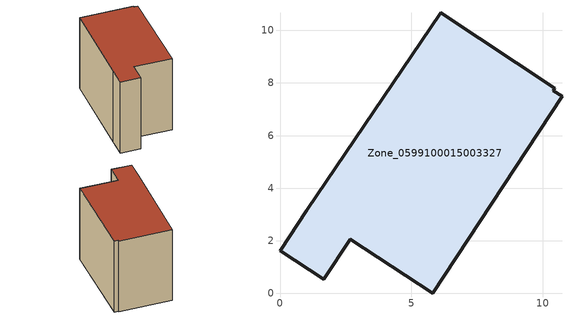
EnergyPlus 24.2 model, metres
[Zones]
Zone_0599100015003327
 floor ground (C_G): 10.41,7.71 10.74,7.49 5.81,0 2.68,2.06 1.67,0.52 0,1.62 1.01,3.15 6.12,10.67 10.47,7.81 z0.88
 wall outside (C_F): 1.01,3.15 0,1.62 1.67,0.52 2.68,2.06 5.81,0 10.74,7.49 10.41,7.71 10.47,7.81 6.12,10.67 1.01,3.15 z0.88:8.74
 roof outside (C_R): 10.47,7.81 6.12,10.67 1.01,3.15 0,1.62 1.67,0.52 2.68,2.06 5.81,0 10.74,7.49 10.41,7.71 z8.74
[BUILDING]
Pand.0599100015003327: North Axis=0; Terrain=City; Loads Convergence Tolerance Value=0.04; Temperature Convergence Tolerance Value=0.4; Solar Distribution=FullExterior; Maximum Number of Warmup Days=25; Minimum Number of Warmup Days=1
[Site:Location]
Rotterdam.The.Hague.AP_ZH_NLD Design_Conditions: Latitude=51.96; Longitude=4.45; Time Zone=1; Elevation=-4.5
[SITE:GROUNDTEMPERATURE:BUILDINGSURFACE]
18, 18, 18, 18, 18, 18, 18, 18, 18, 18, 18, 18
[MATERIAL] Thermal Absorptance=0.9; Solar Absorptance=0.7; Visible Absorptance=0.7
Name | Roughness | Thickness | Conductivity | Density | Specific Heat
G.TC.1965-1974 | MediumSmooth | 0.15 | 0.882353 | 540 | 1210
F.TC.1965-1974 | Rough | 0.3 | 0.697674 | 1920 | 840
R.TC.1965-1974 | MediumRough | 0.2 | 0.232558 | 1500 | 1000
[CONSTRUCTION]
C_G: G.TC.1965-1974
C_F: F.TC.1965-1974
C_R: R.TC.1965-1974
[ZONE]
Zone_0599100015003327: Type=1; Multiplier=1; Ceiling Height=Autocalculate; Volume=Autocalculate; Floor Area=autocalculate; Part of Total Floor Area=Yes
[ZONEINFILTRATION:DESIGNFLOWRATE]
Infil_Zone_0599100015003327: Zone or ZoneList or Space or SpaceList=Zone_0599100015003327; Schedule=AlwaysOn; Design Flow Rate Calculation Method=Flow/Area; Flow Rate per Floor Area=0.003; Constant Term Coefficient=1; Temperature Term Coefficient=0; Velocity Term Coefficient=0; Velocity Squared Term Coefficient=0
[HVACTEMPLATE:ZONE:IDEALLOADSAIRSYSTEM]
Zone_0599100015003327: Maximum Heating Supply Air Temperature=50; Minimum Cooling Supply Air Temperature=13; Maximum Heating Supply Air Humidity Ratio=0.0156; Minimum Cooling Supply Air Humidity Ratio=0.0077; Heating Limit=NoLimit; Cooling Limit=NoLimit; Dehumidification Control Type=ConstantSensibleHeatRatio; Cooling Sensible Heat Ratio=0.7; Dehumidification Setpoint=60; Humidification Control Type=None; Humidification Setpoint=30; Outdoor Air Method=None; Outdoor Air Flow Rate per Person=0.00944; Outdoor Air Flow Rate per Zone Floor Area=0; Outdoor Air Flow Rate per Zone=0; Demand Controlled Ventilation Type=None; Outdoor Air Economizer Type=NoEconomizer; Heat Recovery Type=None; Sensible Heat Recovery Effectiveness=0.7; Latent Heat Recovery Effectiveness=0.65
[ZONECONTROL:THERMOSTAT]
ThermostatControl_Zone_0599100015003327: Zone or ZoneList=Zone_0599100015003327; Control Type Schedule=DualSetpointControlType; Control 1=Thermostat_Zone_0599100015003327; Temperature Difference Between Cutout And Setpoint=0
[THERMOSTATSETPOINT:DUALSETPOINT]
Thermostat_Zone_0599100015003327: Heating Setpoint Temperature Schedule=HeatingSetpoint_Zone_0599100015003327; Cooling Setpoint Temperature Schedule=CoolingSetpoint_Zone_0599100015003327
[SCHEDULE:COMPACT]
HeatingSetpoint_Zone_0599100015003327: Through: 12/31, For: AllDays, Until: 24:00, 21
CoolingSetpoint_Zone_0599100015003327: Through: 12/31, For: AllDays, Until: 24:00, 24
DualSetpointControlType: Through: 12/31, For: AllDays, Until: 24:00, 4
AlwaysOn: Through: 12/31, For: AllDays, Until: 24:00, 1
